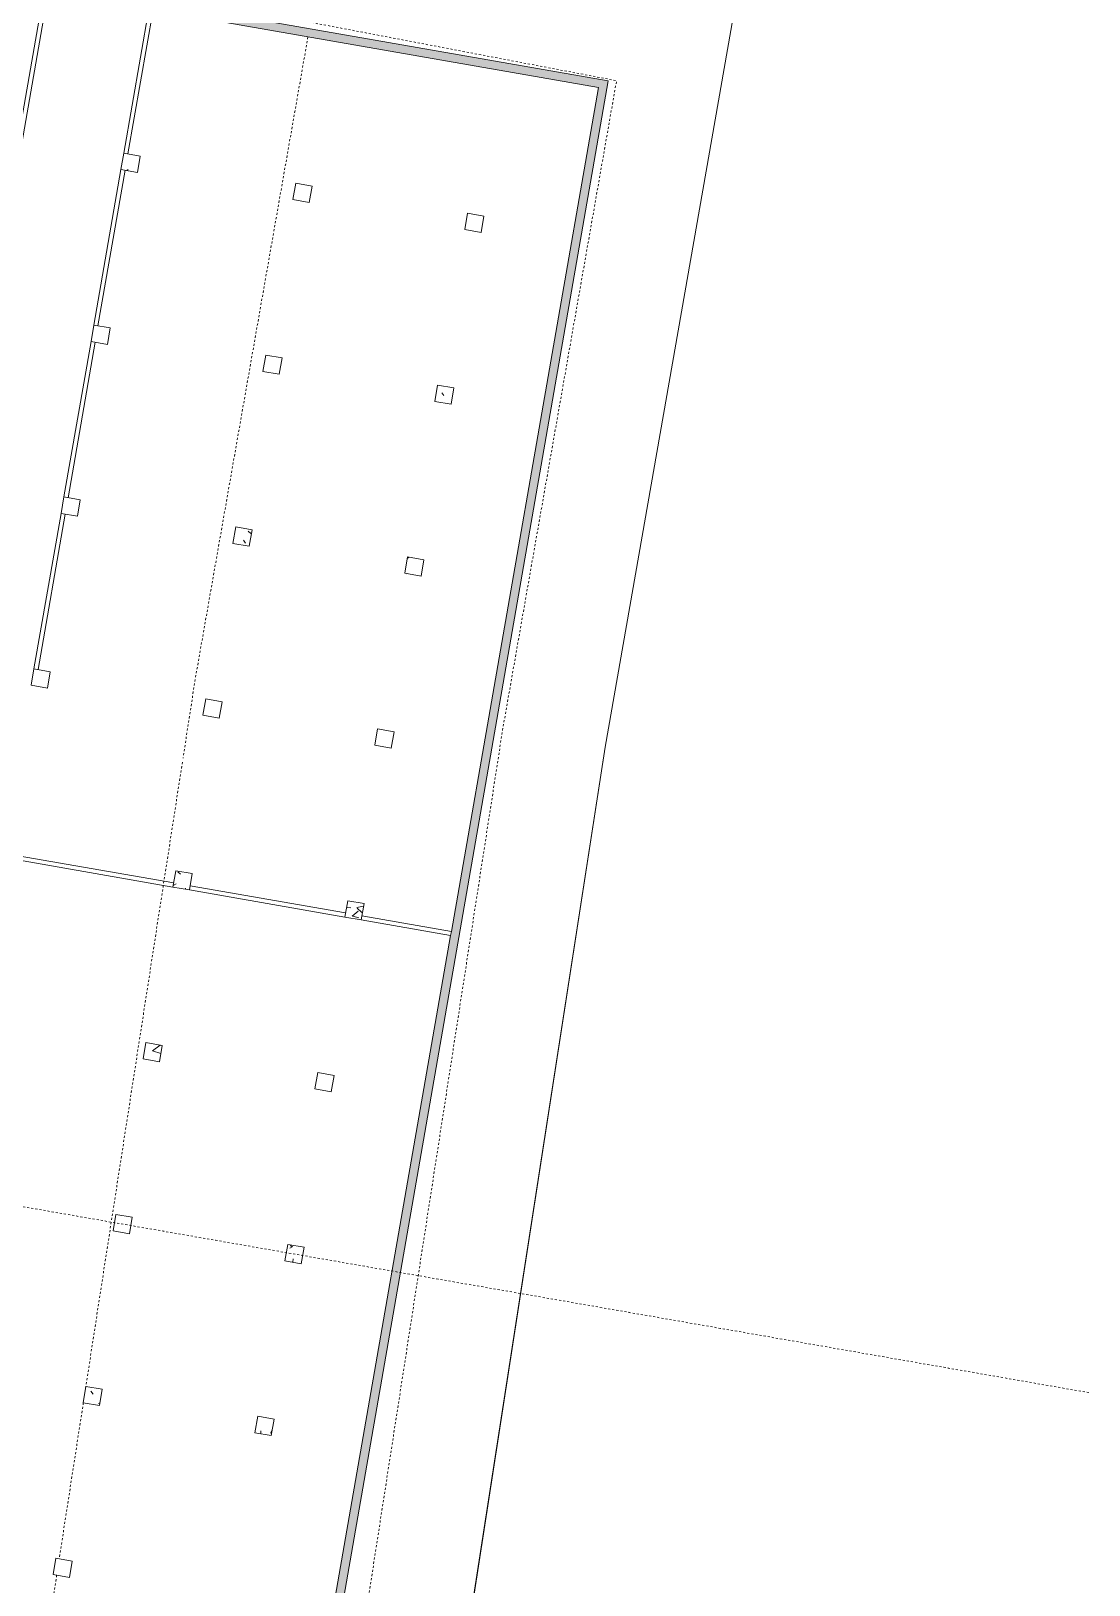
# Model space of a CAD drawing. Extents: x 274235 to 276654, y 142848 to 144425.
# Drawn here: x 276316.3 to 276367.3, y 143105 to 143179.8 of the extents above; entities that cross this region are included whole.
import ezdxf

# ---------------------------------------------------------------- set-up
doc = ezdxf.new("R2010")
doc.units = 0
doc.header["$LTSCALE"] = 1.5
for name, pattern in [('ACM-G-CENTER', [50.8, 31.75, -6.35, 6.35, -6.35]), ('IMPORT-SITE-SETBACK$0$_ACM-G-DASHED _2_', [19.05, 12.7, -6.35]), ('IMPORT-SITE-SETBACK$0$_ACM-G-DIVIDE _2_', [31.75, 12.7, -6.35, 0, -6.35, 0, -6.35])]:
    doc.linetypes.add(name, pattern=pattern)
doc.layers.get('0').update_dxf_attribs({"linetype": 'CONTINUOUS', "lineweight": 0})
for name, color, linetype, lineweight in [('_ACM-A-DETL', 7, 'CONTINUOUS', 5), ('_ACM-A-GRID', 3, 'CONTINUOUS', 5), ('_ACM-A-SITE-PROP-ESMT', 10, 'CONTINUOUS', 5), ('_ACM-A-WALL-FULL', 6, 'CONTINUOUS', 13), ('_ACM-A-WALL-PATT', 8, 'CONTINUOUS', 9), ('_ACM-S-STRU-CLOS', 5, 'CONTINUOUS', 5), ('SITE for basement_dwg', 8, 'CONTINUOUS', 5), ('SITE-SETBACK$0$_ACM-A-SITE-SETB-GREN', 7, 'IMPORT-SITE-SETBACK$0$_ACM-G-DIVIDE _2_', 18), ('SITE-SETBACK$0$_ACM-A-SITE-SETB-HIRS', 7, 'IMPORT-SITE-SETBACK$0$_ACM-G-DASHED _2_', 18), ('SITE-SETBACK$0$JZD', 250, 'CONTINUOUS', 5)]:
    doc.layers.add(name, color=color, linetype=linetype, lineweight=lineweight)

# ---------------------------------------------------------------- blocks, each defined once
blk = doc.blocks.new('SITE for basement_dwg-3947335-B1_Working')
at = {"layer": 'SITE-SETBACK$0$_ACM-A-SITE-SETB-GREN'}
for p, q in [((449111, 179688), (449698, 149165)), ((449711, 148488), (449857, 140888))]:
    blk.add_line(p, q, dxfattribs=at)
at = {"layer": 'SITE-SETBACK$0$_ACM-A-SITE-SETB-GREN', "flags": 128}
for points in [[(449069, 215125), (449034, 183721), (449108, 179888)], [(449872, 140088), (449951, 135964), (450087, 132488)]]:
    blk.add_lwpolyline(points, dxfattribs=at)
at = {"layer": 'SITE-SETBACK$0$_ACM-A-SITE-SETB-HIRS', "flags": 128}
blk.add_lwpolyline([(441171, 257688), (447193, 257688), (445964, 215892), (464070, 215604), (464034, 183857), (464946, 136400), (467077, 81763), (463911, 41559), (467261, -31569), (445510, -54465), (417944, -54618), (414626, -54621), (411318, -54596), (408012, -54543), (404706, -54460), (401399, -54349), (398094, -54210), (394792, -54041), (391491, -53843), (388192, -53617), (384893, -53362), (381598, -53079), (378306, -52767), (375017, -52425), (371729, -52056), (368447, -51659), (365167, -51232), (361891, -50777), (358620, -50293), (355353, -49781), (352089, -49240), (348831, -48672), (345578, -48074), (342330, -47449), (339089, -46796), (335852, -46114), (332622, -45404), (329398, -44666), (326181, -43899), (322970, -43105), (320011, -42346), (292145, -31836), (279304, -27260), (276912, -26407), (227559, -8820), (178459, 5903), (177562, 21093), (169095, 20113), (166988, 17822), (159511, 52445), (159728, 58960), (160004, 60492), (159400, 67475), (158242, 76922), (156377, 88374), (154069, 96126), (153228, 103623), (148745, 257688)], dxfattribs=at)
at = {"layer": 'SITE-SETBACK$0$JZD', "flags": 128}
blk.add_lwpolyline([(441171, 262688), (449098, 262688), (450648, 262628), (452190, 262447), (452335, 262419), (451111, 220810), (469075, 220525), (469034, 183902), (469944, 136546)], dxfattribs=at)
blk = doc.blocks.new('M_Concrete-Rectangular-Column - 800 x 800mm-V980-B1_Working')
at = {"layer": '_ACM-S-STRU-CLOS'}
h = blk.add_hatch(dxfattribs=at)
h.set_pattern_fill('FP_607', color=256, style=0, pattern_type=2)
h.set_pattern_definition([(50, (-1059004, -755604.6), (3643.682, -318.781), [381, -4191]), (355, (-1059004, -755604.6), (-704.856, 3821.136), [304.8, -3352.8]), (100.451, (-1058700.5, -755631), (2938.852, 3502.332), [323.8, -3561.801]), (46.184, (-1059004, -754588.6), (5421.582, -840.855), [571.5, -6286.5]), (96.636, (-1058552.3, -754658.6), (4748.051, 4948.551), [485.7, -5342.702]), (351.184, (-1059004, -754588.6), (4748.1, 4948.506), [457.2, -5029.2]), (21, (-1058496, -754842.6), (3032.288, -2045.3045), [381, -4191]), (326, (-1058496, -754842.6), (1236.042, 3683.762), [304.8, -3352.8]), (71.451, (-1058243.4, -755013), (4268.3425, 1638.425), [323.8, -3561.801]), (37.5, (-1059004.1, -755604.6), (61.772, 1691.1008), [167.64, -3144.52, 167.64, -6601.46]), (37.5, (-1059004.1, -755604.6), (61.772, 1691.1008), [-3479.8, -3235.96, 167.64, -3197.86]), (7.5, (-1059004.1, -755604.6), (1336.3933, 2003.6115), [167.64, -1772.92, 167.64, -4351.02]), (7.5, (-1059004.1, -755604.6), (1336.3933, 2003.6115), [-2108.2, -3068.32, 167.64, -1115.06]), (327.5, (-1060137, -755604.6), (2711.8178, -114.5786), [167.64, -1102.36, -9220.2]), (327.5, (-1060137, -755604.6), (2711.8178, -114.5786), [-1270, 167.64, -3794.76, -5257.8]), (327.5, (-1060137, -755604.6), (2711.8178, -114.5786), [-5232.4, 167.64, -5090.16]), (317.5, (-1060645, -755604.6), (2962.5856, 508.5334), [167.64, -1483.36, -6365.24]), (317.5, (-1060645, -755604.6), (2962.5856, 508.5334), [-1651, 167.64, -2463.8, -3733.8]), (317.5, (-1060645, -755604.6), (2962.5856, 508.5334), [-4282.44, 167.64, -3566.16])])
h.paths.add_polyline_path([(400, -400), (400, 400), (-400, 400), (-400, -400)])
at = {"layer": '_ACM-A-DETL', "color": 250}
for p, q in [((400, 400), (-400, 400)), ((-400, 400), (-400, -400)), ((400, -400), (400, 400)), ((-400, -400), (400, -400))]:
    blk.add_line(p, q, dxfattribs=at)
blk = doc.blocks.new('M_Concrete-Rectangular-Column - 800 x 800mm-V981-B1_Working')
at = {"layer": '_ACM-A-DETL', "color": 250}
for p, q in [((400, 400), (-400, 400)), ((-400, 400), (-400, -400)), ((400, -400), (400, 400)), ((-400, -400), (400, -400))]:
    blk.add_line(p, q, dxfattribs=at)
blk = doc.blocks.new('M_Concrete-Rectangular-Column - 800 x 800mm-V982-B1_Working')
at = {"layer": '_ACM-S-STRU-CLOS'}
h = blk.add_hatch(dxfattribs=at)
h.set_pattern_fill('FP_608', color=256, style=0, pattern_type=2)
h.set_pattern_definition([(50, (-1059004, -772404.6), (3643.682, -318.781), [381, -4191]), (355, (-1059004, -772404.6), (-704.856, 3821.136), [304.8, -3352.8]), (100.451, (-1058700.5, -772431), (2938.852, 3502.332), [323.8, -3561.801]), (46.184, (-1059004, -771388.6), (5421.582, -840.855), [571.5, -6286.5]), (96.636, (-1058552.3, -771458.6), (4748.051, 4948.551), [485.7, -5342.702]), (351.184, (-1059004, -771388.6), (4748.1, 4948.506), [457.2, -5029.2]), (21, (-1058496, -771642.6), (3032.288, -2045.3045), [381, -4191]), (326, (-1058496, -771642.6), (1236.042, 3683.762), [304.8, -3352.8]), (71.451, (-1058243.4, -771813), (4268.3425, 1638.425), [323.8, -3561.801]), (37.5, (-1059004.1, -772404.6), (61.7721, 1691.1008), [167.64, -3144.52, 167.64, -6601.46]), (37.5, (-1059004.1, -772404.6), (61.7721, 1691.1008), [-3479.8, -3235.96, 167.64, -3197.86]), (7.5, (-1059004.1, -772404.6), (1336.3933, 2003.6115), [167.64, -1772.92, 167.64, -4351.02]), (7.5, (-1059004.1, -772404.6), (1336.3933, 2003.6115), [-2108.2, -3068.32, 167.64, -1115.06]), (327.5, (-1060137, -772404.6), (2711.8178, -114.5786), [167.64, -1102.36, -9220.2]), (327.5, (-1060137, -772404.6), (2711.8178, -114.5786), [-1270, 167.64, -3794.76, -5257.8]), (327.5, (-1060137, -772404.6), (2711.8178, -114.5786), [-5232.4, 167.64, -5090.16]), (317.5, (-1060645, -772404.6), (2962.5856, 508.5334), [167.64, -1483.36, -6365.24]), (317.5, (-1060645, -772404.6), (2962.5856, 508.5334), [-1651, 167.64, -2463.8, -3733.8]), (317.5, (-1060645, -772404.6), (2962.5856, 508.5334), [-4282.44, 167.64, -3566.16])])
h.paths.add_polyline_path([(400, -400), (400, 400), (-400, 400), (-400, -400)])
at = {"layer": '_ACM-A-DETL', "color": 250}
for p, q in [((400, 400), (-400, 400)), ((-400, 400), (-400, -400)), ((400, -400), (400, 400)), ((-400, -400), (400, -400))]:
    blk.add_line(p, q, dxfattribs=at)
blk = doc.blocks.new('M_Concrete-Rectangular-Column - 800 x 800mm-V983-B1_Working')
at = {"layer": '_ACM-S-STRU-CLOS'}
h = blk.add_hatch(dxfattribs=at)
h.set_pattern_fill('FP_609', color=256, style=0, pattern_type=2)
h.set_pattern_definition([(50, (-1059004, -780804.6), (3643.682, -318.781), [381, -4191]), (355, (-1059004, -780804.6), (-704.856, 3821.136), [304.8, -3352.8]), (100.451, (-1058700.5, -780831), (2938.852, 3502.332), [323.8, -3561.801]), (46.184, (-1059004, -779788.6), (5421.582, -840.855), [571.5, -6286.5]), (96.636, (-1058552.3, -779858.6), (4748.051, 4948.551), [485.7, -5342.702]), (351.184, (-1059004, -779788.6), (4748.1, 4948.506), [457.2, -5029.2]), (21, (-1058496, -780042.6), (3032.288, -2045.3045), [381, -4191]), (326, (-1058496, -780042.6), (1236.042, 3683.762), [304.8, -3352.8]), (71.451, (-1058243.4, -780213), (4268.3425, 1638.425), [323.8, -3561.801]), (37.5, (-1059004.1, -780804.6), (61.7721, 1691.1008), [167.64, -3144.52, 167.64, -6601.46]), (37.5, (-1059004.1, -780804.6), (61.7721, 1691.1008), [-3479.8, -3235.96, 167.64, -3197.86]), (7.5, (-1059004.1, -780804.6), (1336.3933, 2003.6115), [167.64, -1772.92, 167.64, -4351.02]), (7.5, (-1059004.1, -780804.6), (1336.3933, 2003.6115), [-2108.2, -3068.32, 167.64, -1115.06]), (327.5, (-1060137, -780804.6), (2711.8178, -114.5786), [167.64, -1102.36, -9220.2]), (327.5, (-1060137, -780804.6), (2711.8178, -114.5786), [-1270, 167.64, -3794.76, -5257.8]), (327.5, (-1060137, -780804.6), (2711.8178, -114.5786), [-5232.4, 167.64, -5090.16]), (317.5, (-1060645, -780804.6), (2962.5856, 508.5334), [167.64, -1483.36, -6365.24]), (317.5, (-1060645, -780804.6), (2962.5856, 508.5334), [-1651, 167.64, -2463.8, -3733.8]), (317.5, (-1060645, -780804.6), (2962.5856, 508.5334), [-4282.44, 167.64, -3566.16])])
h.paths.add_polyline_path([(400, -400), (400, 400), (-400, 400), (-400, -400)])
at = {"layer": '_ACM-A-DETL', "color": 250}
for p, q in [((400, 400), (-400, 400)), ((-400, 400), (-400, -400)), ((400, -400), (400, 400)), ((-400, -400), (400, -400))]:
    blk.add_line(p, q, dxfattribs=at)
blk = doc.blocks.new('M_Concrete-Rectangular-Column - 800 x 800mm-V995-B1_Working')
at = {"layer": '_ACM-A-DETL', "color": 250}
for p, q in [((400, 400), (-400, 400)), ((-400, 400), (-400, -400)), ((400, -400), (400, 400)), ((-400, -400), (400, -400))]:
    blk.add_line(p, q, dxfattribs=at)
blk = doc.blocks.new('M_Concrete-Rectangular-Column - 800 x 800mm-V1006-B1_Working')
at = {"layer": '_ACM-S-STRU-CLOS'}
h = blk.add_hatch(dxfattribs=at)
h.set_pattern_fill('FP_626', color=256, style=0, pattern_type=2)
h.set_pattern_definition([(50, (-1067404, -747204.6), (3643.682, -318.781), [381, -4191]), (355, (-1067404, -747204.6), (-704.856, 3821.136), [304.8, -3352.8]), (100.451, (-1067100.5, -747231), (2938.852, 3502.332), [323.8, -3561.801]), (46.184, (-1067404, -746188.6), (5421.582, -840.855), [571.5, -6286.5]), (96.636, (-1066952.3, -746258.6), (4748.051, 4948.551), [485.7, -5342.702]), (351.184, (-1067404, -746188.6), (4748.1, 4948.506), [457.2, -5029.2]), (21, (-1066896, -746442.6), (3032.288, -2045.3045), [381, -4191]), (326, (-1066896, -746442.6), (1236.042, 3683.762), [304.8, -3352.8]), (71.451, (-1066643.4, -746613), (4268.3425, 1638.425), [323.8, -3561.801]), (37.5, (-1067404.1, -747204.6), (61.772, 1691.1008), [167.64, -3144.52, 167.64, -6601.46]), (37.5, (-1067404.1, -747204.6), (61.772, 1691.1008), [-3479.8, -3235.96, 167.64, -3197.86]), (7.5, (-1067404.1, -747204.6), (1336.3933, 2003.6115), [167.64, -1772.92, 167.64, -4351.02]), (7.5, (-1067404.1, -747204.6), (1336.3933, 2003.6115), [-2108.2, -3068.32, 167.64, -1115.06]), (327.5, (-1068537, -747204.6), (2711.8178, -114.5786), [167.64, -1102.36, -9220.2]), (327.5, (-1068537, -747204.6), (2711.8178, -114.5786), [-1270, 167.64, -3794.76, -5257.8]), (327.5, (-1068537, -747204.6), (2711.8178, -114.5786), [-5232.4, 167.64, -5090.16]), (317.5, (-1069045, -747204.6), (2962.5856, 508.5334), [167.64, -1483.36, -6365.24]), (317.5, (-1069045, -747204.6), (2962.5856, 508.5334), [-1651, 167.64, -2463.8, -3733.8]), (317.5, (-1069045, -747204.6), (2962.5856, 508.5334), [-4282.44, 167.64, -3566.16])])
h.paths.add_polyline_path([(400, -400), (400, 400), (-400, 400), (-400, -400)])
at = {"layer": '_ACM-A-DETL', "color": 250}
for p, q in [((400, 400), (-400, 400)), ((-400, 400), (-400, -400)), ((400, -400), (400, 400)), ((-400, -400), (400, -400))]:
    blk.add_line(p, q, dxfattribs=at)
blk = doc.blocks.new('M_Concrete-Rectangular-Column - 800 x 800mm-V1007-B1_Working')
at = {"layer": '_ACM-S-STRU-CLOS'}
h = blk.add_hatch(dxfattribs=at)
h.set_pattern_fill('FP_627', color=256, style=0, pattern_type=2)
h.set_pattern_definition([(50, (-1067404, -738804.6), (3643.682, -318.781), [381, -4191]), (355, (-1067404, -738804.6), (-704.856, 3821.136), [304.8, -3352.8]), (100.451, (-1067100.5, -738831), (2938.852, 3502.332), [323.8, -3561.801]), (46.184, (-1067404, -737788.6), (5421.582, -840.855), [571.5, -6286.5]), (96.636, (-1066952.3, -737858.6), (4748.051, 4948.551), [485.7, -5342.702]), (351.184, (-1067404, -737788.6), (4748.1, 4948.506), [457.2, -5029.2]), (21, (-1066896, -738042.6), (3032.288, -2045.3045), [381, -4191]), (326, (-1066896, -738042.6), (1236.042, 3683.762), [304.8, -3352.8]), (71.451, (-1066643.4, -738213), (4268.3425, 1638.425), [323.8, -3561.801]), (37.5, (-1067404.1, -738804.6), (61.772, 1691.1008), [167.64, -3144.52, 167.64, -6601.46]), (37.5, (-1067404.1, -738804.6), (61.772, 1691.1008), [-3479.8, -3235.96, 167.64, -3197.86]), (7.5, (-1067404.1, -738804.6), (1336.3933, 2003.6115), [167.64, -1772.92, 167.64, -4351.02]), (7.5, (-1067404.1, -738804.6), (1336.3933, 2003.6115), [-2108.2, -3068.32, 167.64, -1115.06]), (327.5, (-1068537, -738804.6), (2711.8178, -114.5786), [167.64, -1102.36, -9220.2]), (327.5, (-1068537, -738804.6), (2711.8178, -114.5786), [-1270, 167.64, -3794.76, -5257.8]), (327.5, (-1068537, -738804.6), (2711.8178, -114.5786), [-5232.4, 167.64, -5090.16]), (317.5, (-1069045, -738804.6), (2962.5856, 508.5334), [167.64, -1483.36, -6365.24]), (317.5, (-1069045, -738804.6), (2962.5856, 508.5334), [-1651, 167.64, -2463.8, -3733.8]), (317.5, (-1069045, -738804.6), (2962.5856, 508.5334), [-4282.44, 167.64, -3566.16])])
h.paths.add_polyline_path([(400, -400), (400, 400), (-400, 400), (-400, -400)])
at = {"layer": '_ACM-A-DETL', "color": 250}
for p, q in [((400, 400), (-400, 400)), ((-400, 400), (-400, -400)), ((400, -400), (400, 400)), ((-400, -400), (400, -400))]:
    blk.add_line(p, q, dxfattribs=at)
blk = doc.blocks.new('M_Concrete-Rectangular-Column - 800 x 800mm-V1008-B1_Working')
at = {"layer": '_ACM-A-DETL', "color": 250}
for p, q in [((400, 400), (-400, 400)), ((-400, 400), (-400, -400)), ((400, -400), (400, 400)), ((-400, -400), (400, -400))]:
    blk.add_line(p, q, dxfattribs=at)
blk = doc.blocks.new('M_Concrete-Rectangular-Column - 800 x 800mm-V1009-B1_Working')
at = {"layer": '_ACM-S-STRU-CLOS'}
h = blk.add_hatch(dxfattribs=at)
h.set_pattern_fill('FP_628', color=256, style=0, pattern_type=2)
h.set_pattern_definition([(50, (-1067404, -722004.6), (3643.682, -318.781), [381, -4191]), (355, (-1067404, -722004.6), (-704.856, 3821.136), [304.8, -3352.8]), (100.451, (-1067100.5, -722031), (2938.852, 3502.332), [323.8, -3561.801]), (46.184, (-1067404, -720988.6), (5421.582, -840.855), [571.5, -6286.5]), (96.636, (-1066952.3, -721058.6), (4748.051, 4948.551), [485.7, -5342.702]), (351.184, (-1067404, -720988.6), (4748.1, 4948.506), [457.2, -5029.2]), (21, (-1066896, -721242.6), (3032.288, -2045.3045), [381, -4191]), (326, (-1066896, -721242.6), (1236.042, 3683.762), [304.8, -3352.8]), (71.451, (-1066643.4, -721413), (4268.3425, 1638.425), [323.8, -3561.801]), (37.5, (-1067404.1, -722004.6), (61.772, 1691.1008), [167.64, -3144.52, 167.64, -6601.46]), (37.5, (-1067404.1, -722004.6), (61.772, 1691.1008), [-3479.8, -3235.96, 167.64, -3197.86]), (7.5, (-1067404.1, -722004.6), (1336.3933, 2003.6115), [167.64, -1772.92, 167.64, -4351.02]), (7.5, (-1067404.1, -722004.6), (1336.3933, 2003.6115), [-2108.2, -3068.32, 167.64, -1115.06]), (327.5, (-1068537, -722004.6), (2711.8178, -114.5786), [167.64, -1102.36, -9220.2]), (327.5, (-1068537, -722004.6), (2711.8178, -114.5786), [-1270, 167.64, -3794.76, -5257.8]), (327.5, (-1068537, -722004.6), (2711.8178, -114.5786), [-5232.4, 167.64, -5090.16]), (317.5, (-1069045, -722004.6), (2962.5856, 508.5334), [167.64, -1483.36, -6365.24]), (317.5, (-1069045, -722004.6), (2962.5856, 508.5334), [-1651, 167.64, -2463.8, -3733.8]), (317.5, (-1069045, -722004.6), (2962.5856, 508.5334), [-4282.44, 167.64, -3566.16])])
h.paths.add_polyline_path([(400, -400), (400, 400), (-400, 400), (-400, -400)])
at = {"layer": '_ACM-A-DETL', "color": 250}
for p, q in [((400, 400), (-400, 400)), ((-400, 400), (-400, -400)), ((400, -400), (400, 400)), ((-400, -400), (400, -400))]:
    blk.add_line(p, q, dxfattribs=at)
blk = doc.blocks.new('M_Concrete-Rectangular-Column - 800 x 800mm-V1010-B1_Working')
at = {"layer": '_ACM-A-DETL', "color": 250}
for p, q in [((400, 400), (-400, 400)), ((-400, 400), (-400, -400)), ((400, -400), (400, 400)), ((-400, -400), (400, -400))]:
    blk.add_line(p, q, dxfattribs=at)
blk = doc.blocks.new('M_Concrete-Rectangular-Column - 800 x 800mm-V1011-B1_Working')
at = {"layer": '_ACM-S-STRU-CLOS'}
h = blk.add_hatch(dxfattribs=at)
h.set_pattern_fill('FP_629', color=256, style=0, pattern_type=2)
h.set_pattern_definition([(50, (-1067404, -764004.6), (3643.682, -318.781), [381, -4191]), (355, (-1067404, -764004.6), (-704.856, 3821.136), [304.8, -3352.8]), (100.451, (-1067100.5, -764031), (2938.852, 3502.332), [323.8, -3561.801]), (46.184, (-1067404, -762988.6), (5421.582, -840.855), [571.5, -6286.5]), (96.636, (-1066952.3, -763058.6), (4748.051, 4948.551), [485.7, -5342.702]), (351.184, (-1067404, -762988.6), (4748.1, 4948.506), [457.2, -5029.2]), (21, (-1066896, -763242.6), (3032.288, -2045.3045), [381, -4191]), (326, (-1066896, -763242.6), (1236.042, 3683.762), [304.8, -3352.8]), (71.451, (-1066643.4, -763413), (4268.3425, 1638.425), [323.8, -3561.801]), (37.5, (-1067404.1, -764004.6), (61.7721, 1691.1008), [167.64, -3144.52, 167.64, -6601.46]), (37.5, (-1067404.1, -764004.6), (61.7721, 1691.1008), [-3479.8, -3235.96, 167.64, -3197.86]), (7.5, (-1067404.1, -764004.6), (1336.3933, 2003.6115), [167.64, -1772.92, 167.64, -4351.02]), (7.5, (-1067404.1, -764004.6), (1336.3933, 2003.6115), [-2108.2, -3068.32, 167.64, -1115.06]), (327.5, (-1068537, -764004.6), (2711.8178, -114.5786), [167.64, -1102.36, -9220.2]), (327.5, (-1068537, -764004.6), (2711.8178, -114.5786), [-1270, 167.64, -3794.76, -5257.8]), (327.5, (-1068537, -764004.6), (2711.8178, -114.5786), [-5232.4, 167.64, -5090.16]), (317.5, (-1069045, -764004.6), (2962.5856, 508.5334), [167.64, -1483.36, -6365.24]), (317.5, (-1069045, -764004.6), (2962.5856, 508.5334), [-1651, 167.64, -2463.8, -3733.8]), (317.5, (-1069045, -764004.6), (2962.5856, 508.5334), [-4282.44, 167.64, -3566.16])])
h.paths.add_polyline_path([(400, -400), (400, 400), (-400, 400), (-400, -400)])
at = {"layer": '_ACM-A-DETL', "color": 250}
for p, q in [((400, 400), (-400, 400)), ((-400, 400), (-400, -400)), ((400, -400), (400, 400)), ((-400, -400), (400, -400))]:
    blk.add_line(p, q, dxfattribs=at)
blk = doc.blocks.new('M_Concrete-Rectangular-Column - 800 x 800mm-V1012-B1_Working')
at = {"layer": '_ACM-A-DETL', "color": 250}
for p, q in [((400, 400), (-400, 400)), ((-400, 400), (-400, -400)), ((400, -400), (400, 400)), ((-400, -400), (400, -400))]:
    blk.add_line(p, q, dxfattribs=at)
blk = doc.blocks.new('M_Concrete-Rectangular-Column - 800 x 800mm-V1013-B1_Working')
at = {"layer": '_ACM-A-DETL', "color": 250}
for p, q in [((400, 400), (-400, 400)), ((-400, 400), (-400, -400)), ((400, -400), (400, 400)), ((-400, -400), (400, -400))]:
    blk.add_line(p, q, dxfattribs=at)
blk = doc.blocks.new('M_Concrete-Rectangular-Column - 800 x 800mm-V1035-B1_Working')
at = {"layer": '_ACM-S-STRU-CLOS'}
h = blk.add_hatch(dxfattribs=at)
h.set_pattern_fill('FP_647', color=256, style=0, pattern_type=2)
h.set_pattern_definition([(50, (-1075804, -747204.6), (3643.682, -318.781), [381, -4191]), (355, (-1075804, -747204.6), (-704.856, 3821.136), [304.8, -3352.8]), (100.451, (-1075500.5, -747231), (2938.852, 3502.332), [323.8, -3561.801]), (46.184, (-1075804, -746188.6), (5421.582, -840.855), [571.5, -6286.5]), (96.636, (-1075352.3, -746258.6), (4748.051, 4948.551), [485.7, -5342.702]), (351.184, (-1075804, -746188.6), (4748.1, 4948.506), [457.2, -5029.2]), (21, (-1075296, -746442.6), (3032.288, -2045.3045), [381, -4191]), (326, (-1075296, -746442.6), (1236.042, 3683.762), [304.8, -3352.8]), (71.451, (-1075043.4, -746613), (4268.3425, 1638.425), [323.8, -3561.801]), (37.5, (-1075804.1, -747204.6), (61.7721, 1691.1008), [167.64, -3144.52, 167.64, -6601.46]), (37.5, (-1075804.1, -747204.6), (61.7721, 1691.1008), [-3479.8, -3235.96, 167.64, -3197.86]), (7.5, (-1075804.1, -747204.6), (1336.3933, 2003.6115), [167.64, -1772.92, 167.64, -4351.02]), (7.5, (-1075804.1, -747204.6), (1336.3933, 2003.6115), [-2108.2, -3068.32, 167.64, -1115.06]), (327.5, (-1076937, -747204.6), (2711.8178, -114.5786), [167.64, -1102.36, -9220.2]), (327.5, (-1076937, -747204.6), (2711.8178, -114.5786), [-1270, 167.64, -3794.76, -5257.8]), (327.5, (-1076937, -747204.6), (2711.8178, -114.5786), [-5232.4, 167.64, -5090.16]), (317.5, (-1077445, -747204.6), (2962.5856, 508.5334), [167.64, -1483.36, -6365.24]), (317.5, (-1077445, -747204.6), (2962.5856, 508.5334), [-1651, 167.64, -2463.8, -3733.8]), (317.5, (-1077445, -747204.6), (2962.5856, 508.5334), [-4282.44, 167.64, -3566.16])])
h.paths.add_polyline_path([(400, -400), (400, 400), (-400, 400), (-400, -400)])
at = {"layer": '_ACM-A-DETL', "color": 250}
for p, q in [((400, 400), (-400, 400)), ((-400, 400), (-400, -400)), ((400, -400), (400, 400)), ((-400, -400), (400, -400))]:
    blk.add_line(p, q, dxfattribs=at)
blk = doc.blocks.new('M_Concrete-Rectangular-Column - 800 x 800mm-V1036-B1_Working')
at = {"layer": '_ACM-A-DETL', "color": 250}
for p, q in [((400, 400), (-400, 400)), ((-400, 400), (-400, -400)), ((400, -400), (400, 400)), ((-400, -400), (400, -400))]:
    blk.add_line(p, q, dxfattribs=at)
blk = doc.blocks.new('M_Concrete-Rectangular-Column - 800 x 800mm-V1037-B1_Working')
at = {"layer": '_ACM-S-STRU-CLOS'}
h = blk.add_hatch(dxfattribs=at)
h.set_pattern_fill('FP_648', color=256, style=0, pattern_type=2)
h.set_pattern_definition([(50, (-1075804, -730404.6), (3643.682, -318.781), [381, -4191]), (355, (-1075804, -730404.6), (-704.856, 3821.136), [304.8, -3352.8]), (100.451, (-1075500.5, -730431), (2938.852, 3502.332), [323.8, -3561.801]), (46.184, (-1075804, -729388.6), (5421.582, -840.855), [571.5, -6286.5]), (96.636, (-1075352.3, -729458.6), (4748.051, 4948.551), [485.7, -5342.702]), (351.184, (-1075804, -729388.6), (4748.1, 4948.506), [457.2, -5029.2]), (21, (-1075296, -729642.6), (3032.288, -2045.3045), [381, -4191]), (326, (-1075296, -729642.6), (1236.042, 3683.762), [304.8, -3352.8]), (71.451, (-1075043.4, -729813), (4268.3425, 1638.425), [323.8, -3561.801]), (37.5, (-1075804.1, -730404.6), (61.772, 1691.1008), [167.64, -3144.52, 167.64, -6601.46]), (37.5, (-1075804.1, -730404.6), (61.772, 1691.1008), [-3479.8, -3235.96, 167.64, -3197.86]), (7.5, (-1075804.1, -730404.6), (1336.3933, 2003.6115), [167.64, -1772.92, 167.64, -4351.02]), (7.5, (-1075804.1, -730404.6), (1336.3933, 2003.6115), [-2108.2, -3068.32, 167.64, -1115.06]), (327.5, (-1076937, -730404.6), (2711.8178, -114.5786), [167.64, -1102.36, -9220.2]), (327.5, (-1076937, -730404.6), (2711.8178, -114.5786), [-1270, 167.64, -3794.76, -5257.8]), (327.5, (-1076937, -730404.6), (2711.8178, -114.5786), [-5232.4, 167.64, -5090.16]), (317.5, (-1077445, -730404.6), (2962.5856, 508.5334), [167.64, -1483.36, -6365.24]), (317.5, (-1077445, -730404.6), (2962.5856, 508.5334), [-1651, 167.64, -2463.8, -3733.8]), (317.5, (-1077445, -730404.6), (2962.5856, 508.5334), [-4282.44, 167.64, -3566.16])])
h.paths.add_polyline_path([(400, -400), (400, 400), (-400, 400), (-400, -400)])
at = {"layer": '_ACM-A-DETL', "color": 250}
for p, q in [((400, 400), (-400, 400)), ((-400, 400), (-400, -400)), ((400, -400), (400, 400)), ((-400, -400), (400, -400))]:
    blk.add_line(p, q, dxfattribs=at)
blk = doc.blocks.new('M_Concrete-Rectangular-Column - 800 x 800mm-V1038-B1_Working')
at = {"layer": '_ACM-S-STRU-CLOS'}
h = blk.add_hatch(dxfattribs=at)
h.set_pattern_fill('FP_649', color=256, style=0, pattern_type=2)
h.set_pattern_definition([(50, (-1075804, -722004.6), (3643.682, -318.781), [381, -4191]), (355, (-1075804, -722004.6), (-704.856, 3821.136), [304.8, -3352.8]), (100.451, (-1075500.5, -722031), (2938.852, 3502.332), [323.8, -3561.801]), (46.184, (-1075804, -720988.6), (5421.582, -840.855), [571.5, -6286.5]), (96.636, (-1075352.3, -721058.6), (4748.051, 4948.551), [485.7, -5342.702]), (351.184, (-1075804, -720988.6), (4748.1, 4948.506), [457.2, -5029.2]), (21, (-1075296, -721242.6), (3032.288, -2045.3045), [381, -4191]), (326, (-1075296, -721242.6), (1236.042, 3683.762), [304.8, -3352.8]), (71.451, (-1075043.4, -721413), (4268.3425, 1638.425), [323.8, -3561.801]), (37.5, (-1075804.1, -722004.6), (61.772, 1691.1008), [167.64, -3144.52, 167.64, -6601.46]), (37.5, (-1075804.1, -722004.6), (61.772, 1691.1008), [-3479.8, -3235.96, 167.64, -3197.86]), (7.5, (-1075804.1, -722004.6), (1336.3933, 2003.6115), [167.64, -1772.92, 167.64, -4351.02]), (7.5, (-1075804.1, -722004.6), (1336.3933, 2003.6115), [-2108.2, -3068.32, 167.64, -1115.06]), (327.5, (-1076937, -722004.6), (2711.8178, -114.5786), [167.64, -1102.36, -9220.2]), (327.5, (-1076937, -722004.6), (2711.8178, -114.5786), [-1270, 167.64, -3794.76, -5257.8]), (327.5, (-1076937, -722004.6), (2711.8178, -114.5786), [-5232.4, 167.64, -5090.16]), (317.5, (-1077445, -722004.6), (2962.5856, 508.5334), [167.64, -1483.36, -6365.24]), (317.5, (-1077445, -722004.6), (2962.5856, 508.5334), [-1651, 167.64, -2463.8, -3733.8]), (317.5, (-1077445, -722004.6), (2962.5856, 508.5334), [-4282.44, 167.64, -3566.16])])
h.paths.add_polyline_path([(400, -400), (400, 400), (-400, 400), (-400, -400)])
at = {"layer": '_ACM-A-DETL', "color": 250}
for p, q in [((400, 400), (-400, 400)), ((-400, 400), (-400, -400)), ((400, -400), (400, 400)), ((-400, -400), (400, -400))]:
    blk.add_line(p, q, dxfattribs=at)
blk = doc.blocks.new('M_Concrete-Rectangular-Column - 800 x 800mm-V1039-B1_Working')
at = {"layer": '_ACM-S-STRU-CLOS'}
h = blk.add_hatch(dxfattribs=at)
h.set_pattern_fill('FP_650', color=256, style=0, pattern_type=2)
h.set_pattern_definition([(50, (-1075804, -755604.6), (3643.682, -318.781), [381, -4191]), (355, (-1075804, -755604.6), (-704.856, 3821.136), [304.8, -3352.8]), (100.451, (-1075500.5, -755631), (2938.852, 3502.332), [323.8, -3561.801]), (46.184, (-1075804, -754588.6), (5421.582, -840.855), [571.5, -6286.5]), (96.636, (-1075352.3, -754658.6), (4748.051, 4948.551), [485.7, -5342.702]), (351.184, (-1075804, -754588.6), (4748.1, 4948.506), [457.2, -5029.2]), (21, (-1075296, -754842.6), (3032.288, -2045.3045), [381, -4191]), (326, (-1075296, -754842.6), (1236.042, 3683.762), [304.8, -3352.8]), (71.451, (-1075043.4, -755013), (4268.3425, 1638.425), [323.8, -3561.801]), (37.5, (-1075804.1, -755604.6), (61.7721, 1691.1008), [167.64, -3144.52, 167.64, -6601.46]), (37.5, (-1075804.1, -755604.6), (61.7721, 1691.1008), [-3479.8, -3235.96, 167.64, -3197.86]), (7.5, (-1075804.1, -755604.6), (1336.3933, 2003.6115), [167.64, -1772.92, 167.64, -4351.02]), (7.5, (-1075804.1, -755604.6), (1336.3933, 2003.6115), [-2108.2, -3068.32, 167.64, -1115.06]), (327.5, (-1076937, -755604.6), (2711.8178, -114.5786), [167.64, -1102.36, -9220.2]), (327.5, (-1076937, -755604.6), (2711.8178, -114.5786), [-1270, 167.64, -3794.76, -5257.8]), (327.5, (-1076937, -755604.6), (2711.8178, -114.5786), [-5232.4, 167.64, -5090.16]), (317.5, (-1077445, -755604.6), (2962.5856, 508.5334), [167.64, -1483.36, -6365.24]), (317.5, (-1077445, -755604.6), (2962.5856, 508.5334), [-1651, 167.64, -2463.8, -3733.8]), (317.5, (-1077445, -755604.6), (2962.5856, 508.5334), [-4282.44, 167.64, -3566.16])])
h.paths.add_polyline_path([(400, -400), (400, 400), (-400, 400), (-400, -400)])
at = {"layer": '_ACM-A-DETL', "color": 250}
for p, q in [((400, 400), (-400, 400)), ((-400, 400), (-400, -400)), ((400, -400), (400, 400)), ((-400, -400), (400, -400))]:
    blk.add_line(p, q, dxfattribs=at)
blk = doc.blocks.new('M_Concrete-Rectangular-Column - 800 x 800mm-V1040-B1_Working')
at = {"layer": '_ACM-S-STRU-CLOS'}
h = blk.add_hatch(dxfattribs=at)
h.set_pattern_fill('FP_651', color=256, style=0, pattern_type=2)
h.set_pattern_definition([(50, (-1075804, -764004.6), (3643.682, -318.781), [381, -4191]), (355, (-1075804, -764004.6), (-704.856, 3821.136), [304.8, -3352.8]), (100.451, (-1075500.5, -764031), (2938.852, 3502.332), [323.8, -3561.801]), (46.184, (-1075804, -762988.6), (5421.582, -840.855), [571.5, -6286.5]), (96.636, (-1075352.3, -763058.6), (4748.051, 4948.551), [485.7, -5342.702]), (351.184, (-1075804, -762988.6), (4748.1, 4948.506), [457.2, -5029.2]), (21, (-1075296, -763242.6), (3032.288, -2045.3045), [381, -4191]), (326, (-1075296, -763242.6), (1236.042, 3683.762), [304.8, -3352.8]), (71.451, (-1075043.4, -763413), (4268.3425, 1638.425), [323.8, -3561.801]), (37.5, (-1075804.1, -764004.6), (61.7721, 1691.1008), [167.64, -3144.52, 167.64, -6601.46]), (37.5, (-1075804.1, -764004.6), (61.7721, 1691.1008), [-3479.8, -3235.96, 167.64, -3197.86]), (7.5, (-1075804.1, -764004.6), (1336.3933, 2003.6115), [167.64, -1772.92, 167.64, -4351.02]), (7.5, (-1075804.1, -764004.6), (1336.3933, 2003.6115), [-2108.2, -3068.32, 167.64, -1115.06]), (327.5, (-1076937, -764004.6), (2711.8178, -114.5786), [167.64, -1102.36, -9220.2]), (327.5, (-1076937, -764004.6), (2711.8178, -114.5786), [-1270, 167.64, -3794.76, -5257.8]), (327.5, (-1076937, -764004.6), (2711.8178, -114.5786), [-5232.4, 167.64, -5090.16]), (317.5, (-1077445, -764004.6), (2962.5856, 508.5334), [167.64, -1483.36, -6365.24]), (317.5, (-1077445, -764004.6), (2962.5856, 508.5334), [-1651, 167.64, -2463.8, -3733.8]), (317.5, (-1077445, -764004.6), (2962.5856, 508.5334), [-4282.44, 167.64, -3566.16])])
h.paths.add_polyline_path([(400, -400), (400, 400), (-400, 400), (-400, -400)])
at = {"layer": '_ACM-A-DETL', "color": 250}
for p, q in [((400, 400), (-400, 400)), ((-400, 400), (-400, -400)), ((400, -400), (400, 400)), ((-400, -400), (400, -400))]:
    blk.add_line(p, q, dxfattribs=at)
blk = doc.blocks.new('M_Concrete-Rectangular-Column - 800 x 800mm-V1041-B1_Working')
at = {"layer": '_ACM-S-STRU-CLOS'}
h = blk.add_hatch(dxfattribs=at)
h.set_pattern_fill('FP_652', color=256, style=0, pattern_type=2)
h.set_pattern_definition([(50, (-1075804, -772404.6), (3643.682, -318.781), [381, -4191]), (355, (-1075804, -772404.6), (-704.856, 3821.136), [304.8, -3352.8]), (100.451, (-1075500.5, -772431), (2938.852, 3502.332), [323.8, -3561.801]), (46.184, (-1075804, -771388.6), (5421.582, -840.855), [571.5, -6286.5]), (96.636, (-1075352.3, -771458.6), (4748.051, 4948.551), [485.7, -5342.702]), (351.184, (-1075804, -771388.6), (4748.1, 4948.506), [457.2, -5029.2]), (21, (-1075296, -771642.6), (3032.288, -2045.3045), [381, -4191]), (326, (-1075296, -771642.6), (1236.042, 3683.762), [304.8, -3352.8]), (71.451, (-1075043.4, -771813), (4268.3425, 1638.425), [323.8, -3561.801]), (37.5, (-1075804.1, -772404.6), (61.7721, 1691.1008), [167.64, -3144.52, 167.64, -6601.46]), (37.5, (-1075804.1, -772404.6), (61.7721, 1691.1008), [-3479.8, -3235.96, 167.64, -3197.86]), (7.5, (-1075804.1, -772404.6), (1336.3933, 2003.6115), [167.64, -1772.92, 167.64, -4351.02]), (7.5, (-1075804.1, -772404.6), (1336.3933, 2003.6115), [-2108.2, -3068.32, 167.64, -1115.06]), (327.5, (-1076937, -772404.6), (2711.8178, -114.5786), [167.64, -1102.36, -9220.2]), (327.5, (-1076937, -772404.6), (2711.8178, -114.5786), [-1270, 167.64, -3794.76, -5257.8]), (327.5, (-1076937, -772404.6), (2711.8178, -114.5786), [-5232.4, 167.64, -5090.16]), (317.5, (-1077445, -772404.6), (2962.5856, 508.5334), [167.64, -1483.36, -6365.24]), (317.5, (-1077445, -772404.6), (2962.5856, 508.5334), [-1651, 167.64, -2463.8, -3733.8]), (317.5, (-1077445, -772404.6), (2962.5856, 508.5334), [-4282.44, 167.64, -3566.16])])
h.paths.add_polyline_path([(400, -400), (400, 400), (-400, 400), (-400, -400)])
at = {"layer": '_ACM-A-DETL', "color": 250}
for p, q in [((400, 400), (-400, 400)), ((-400, 400), (-400, -400)), ((400, -400), (400, 400)), ((-400, -400), (400, -400))]:
    blk.add_line(p, q, dxfattribs=at)
blk = doc.blocks.new('M_Concrete-Rectangular-Column - 800 x 800mm-V1042-B1_Working')
at = {"layer": '_ACM-S-STRU-CLOS'}
h = blk.add_hatch(dxfattribs=at)
h.set_pattern_fill('FP_653', color=256, style=0, pattern_type=2)
h.set_pattern_definition([(50, (-1075804, -780804.6), (3643.682, -318.781), [381, -4191]), (355, (-1075804, -780804.6), (-704.856, 3821.136), [304.8, -3352.8]), (100.451, (-1075500.5, -780831), (2938.852, 3502.332), [323.8, -3561.801]), (46.184, (-1075804, -779788.6), (5421.582, -840.855), [571.5, -6286.5]), (96.636, (-1075352.3, -779858.6), (4748.051, 4948.551), [485.7, -5342.702]), (351.184, (-1075804, -779788.6), (4748.1, 4948.506), [457.2, -5029.2]), (21, (-1075296, -780042.6), (3032.288, -2045.3045), [381, -4191]), (326, (-1075296, -780042.6), (1236.042, 3683.762), [304.8, -3352.8]), (71.451, (-1075043.4, -780213), (4268.3425, 1638.425), [323.8, -3561.801]), (37.5, (-1075804.1, -780804.6), (61.7721, 1691.1008), [167.64, -3144.52, 167.64, -6601.46]), (37.5, (-1075804.1, -780804.6), (61.7721, 1691.1008), [-3479.8, -3235.96, 167.64, -3197.86]), (7.5, (-1075804.1, -780804.6), (1336.3933, 2003.6115), [167.64, -1772.92, 167.64, -4351.02]), (7.5, (-1075804.1, -780804.6), (1336.3933, 2003.6115), [-2108.2, -3068.32, 167.64, -1115.06]), (327.5, (-1076937, -780804.6), (2711.8178, -114.5786), [167.64, -1102.36, -9220.2]), (327.5, (-1076937, -780804.6), (2711.8178, -114.5786), [-1270, 167.64, -3794.76, -5257.8]), (327.5, (-1076937, -780804.6), (2711.8178, -114.5786), [-5232.4, 167.64, -5090.16]), (317.5, (-1077445, -780804.6), (2962.5856, 508.5334), [167.64, -1483.36, -6365.24]), (317.5, (-1077445, -780804.6), (2962.5856, 508.5334), [-1651, 167.64, -2463.8, -3733.8]), (317.5, (-1077445, -780804.6), (2962.5856, 508.5334), [-4282.44, 167.64, -3566.16])])
h.paths.add_polyline_path([(400, -400), (400, 400), (-400, 400), (-400, -400)])
at = {"layer": '_ACM-A-DETL', "color": 250}
for p, q in [((400, 400), (-400, 400)), ((-400, 400), (-400, -400)), ((400, -400), (400, 400)), ((-400, -400), (400, -400))]:
    blk.add_line(p, q, dxfattribs=at)
blk = doc.blocks.new('Family - ___-3630293-B1_Working')
at = {"layer": '_ACM-A-SITE-PROP-ESMT'}
for p, q in [((1086381, 793642), (1086341, 757019)), ((1086341, 757019), (1087250, 709663))]:
    blk.add_line(p, q, dxfattribs=at)
blk = doc.blocks.new('BASEMENT20250512')
at = {"layer": '_ACM-A-WALL-PATT', "lineweight": 5}
for points in [[(1080576.9151, 788241.566), (1080976.9151, 788241.566), (1080976.9151, 788641.566), (1058476.9151, 788641.566), (1058476.9151, 788241.566), (1062427.6864, 788241.566)], [(1080576.9151, 544604.4554), (1080976.9151, 545025.5145), (1080976.9151, 788241.566), (1080576.9151, 788241.566), (1080576.9151, 545185.2228)]]:
    blk.add_hatch(color=256, dxfattribs=at).paths.add_polyline_path(points)
at = {"layer": '_ACM-A-GRID', "linetype": 'ACM-G-CENTER'}
blk.add_line((1114634.7032, 730404.5654), (547415.2253, 730404.5654), dxfattribs=at)
at = {"layer": '_ACM-A-WALL-FULL', "lineweight": 9}
for p, q in [((1053676.9151, 766511.671), (1053676.9151, 816404.5648)), ((1053476.9151, 805404.5651), (1053476.9151, 780604.5652)), ((1080976.9151, 788641.566), (1058476.9151, 788641.566)), ((1080976.9151, 545025.5145), (1080976.9151, 788641.566)), ((1058604.1232, 788241.566), (1058604.1232, 781204.5652)), ((1058804.1232, 788241.566), (1080576.9151, 788241.566)), ((1058804.1232, 781204.5652), (1058804.1232, 788241.566)), ((1080576.9151, 788241.566), (1080576.9151, 747004.5653)), ((1058604.1232, 780404.5652), (1058604.1232, 772804.5652)), ((1058804.1232, 772804.5652), (1058804.1232, 780404.5652)), ((1058604.1232, 772004.5652), (1058604.1232, 764404.5653)), ((1058804.1232, 764404.5653), (1058804.1232, 772004.5652)), ((1058604.1232, 763604.5653), (1058604.1232, 756004.5653)), ((1058804.1232, 756004.5653), (1058804.1232, 763604.5653)), ((1067004.1232, 747004.5653), (1059404.1232, 747004.5653)), ((1059404.1232, 746804.5653), (1067004.1232, 746804.5653)), ((1075404.1232, 747004.5653), (1067804.1232, 747004.5653)), ((1067804.1232, 746804.5653), (1075404.1232, 746804.5653)), ((1080576.9151, 747004.5653), (1076204.1232, 747004.5653)), ((1076204.1232, 746804.5653), (1080576.9151, 746804.5653)), ((1080576.9151, 746804.5653), (1080576.9151, 545185.2228))]:
    blk.add_line(p, q, dxfattribs=at)
at = {"layer": '_ACM-A-WALL-FULL'}
blk.add_line((1080576.9151, 746804.5653), (1080576.9151, 747004.5653), dxfattribs=at)
at = {"layer": '_ACM-A-SITE-PROP-ESMT'}
blk.add_blockref('Family - ___-3630293-B1_Working', (0, 0), dxfattribs=at)
at = {"layer": '_ACM-S-STRU-CLOS'}
for name, p in [('M_Concrete-Rectangular-Column - 800 x 800mm-V983-B1_Working', (1059004.1232, 780804.5652)), ('M_Concrete-Rectangular-Column - 800 x 800mm-V1013-B1_Working', (1067404.1232, 780804.5652)), ('M_Concrete-Rectangular-Column - 800 x 800mm-V1042-B1_Working', (1075804.1232, 780804.5652)), ('M_Concrete-Rectangular-Column - 800 x 800mm-V982-B1_Working', (1059004.1232, 772404.5652)), ('M_Concrete-Rectangular-Column - 800 x 800mm-V1012-B1_Working', (1067404.1232, 772404.5652)), ('M_Concrete-Rectangular-Column - 800 x 800mm-V1041-B1_Working', (1075804.1232, 772404.5652)), ('M_Concrete-Rectangular-Column - 800 x 800mm-V981-B1_Working', (1059004.1232, 764004.5653)), ('M_Concrete-Rectangular-Column - 800 x 800mm-V1011-B1_Working', (1067404.1232, 764004.5653)), ('M_Concrete-Rectangular-Column - 800 x 800mm-V1040-B1_Working', (1075804.1232, 764004.5653)), ('M_Concrete-Rectangular-Column - 800 x 800mm-V980-B1_Working', (1059004.1232, 755604.5653)), ('M_Concrete-Rectangular-Column - 800 x 800mm-V1010-B1_Working', (1067404.1232, 755604.5653)), ('M_Concrete-Rectangular-Column - 800 x 800mm-V1039-B1_Working', (1075804.1232, 755604.5653)), ('M_Concrete-Rectangular-Column - 800 x 800mm-V1006-B1_Working', (1067404.1232, 747204.5653)), ('M_Concrete-Rectangular-Column - 800 x 800mm-V1035-B1_Working', (1075804.1232, 747204.5653)), ('M_Concrete-Rectangular-Column - 800 x 800mm-V1007-B1_Working', (1067404.1232, 738804.5653)), ('M_Concrete-Rectangular-Column - 800 x 800mm-V1036-B1_Working', (1075804.1232, 738804.5653)), ('M_Concrete-Rectangular-Column - 800 x 800mm-V1008-B1_Working', (1067404.1232, 730404.5654)), ('M_Concrete-Rectangular-Column - 800 x 800mm-V1037-B1_Working', (1075804.1232, 730404.5654)), ('M_Concrete-Rectangular-Column - 800 x 800mm-V1009-B1_Working', (1067404.1232, 722004.5654)), ('M_Concrete-Rectangular-Column - 800 x 800mm-V1038-B1_Working', (1075804.1232, 722004.5654)), ('M_Concrete-Rectangular-Column - 800 x 800mm-V995-B1_Working', (1067404.1232, 713604.5654))]:
    blk.add_blockref(name, p, dxfattribs=at)
at = {"layer": 'SITE for basement_dwg', "color": 250}
blk.add_blockref('SITE for basement_dwg-3947335-B1_Working', (617306.3804, 573116.7708), dxfattribs=at)
blk = doc.blocks.new('Family - ___-3630293-F5_Working')
at = {"layer": '_ACM-A-SITE-PROP-ESMT'}
for p, q in [((1086381, 793642), (1086341, 757019)), ((1086341, 757019), (1087250, 709663))]:
    blk.add_line(p, q, dxfattribs=at)
blk = doc.blocks.new('5f0512')
at = {"layer": '_ACM-A-GRID', "linetype": 'ACM-G-CENTER'}
blk.add_line((114430.5798, 0), (-445109.3669, 0), dxfattribs=at)
at = {"layer": '_ACM-A-SITE-PROP-ESMT'}
blk.add_blockref('Family - ___-3630293-F5_Working', (-1000204.1235, -730404.5654), dxfattribs=at)

msp = doc.modelspace()

# ---------------------------------------------------------------- block references
at = {"xscale": 0.0009999999999999994, "yscale": 0.001, "zscale": 0.001, "rotation": 350.1075696352769}
msp.add_blockref('BASEMENT20250512', (275143.722, 142586.221), dxfattribs=at)

# ---------------------------------------------------------------- next in the draw order: block references
msp.add_blockref('5f0512', (276254.538, 143133.932), dxfattribs=at)

doc.saveas('drawing.dxf')
